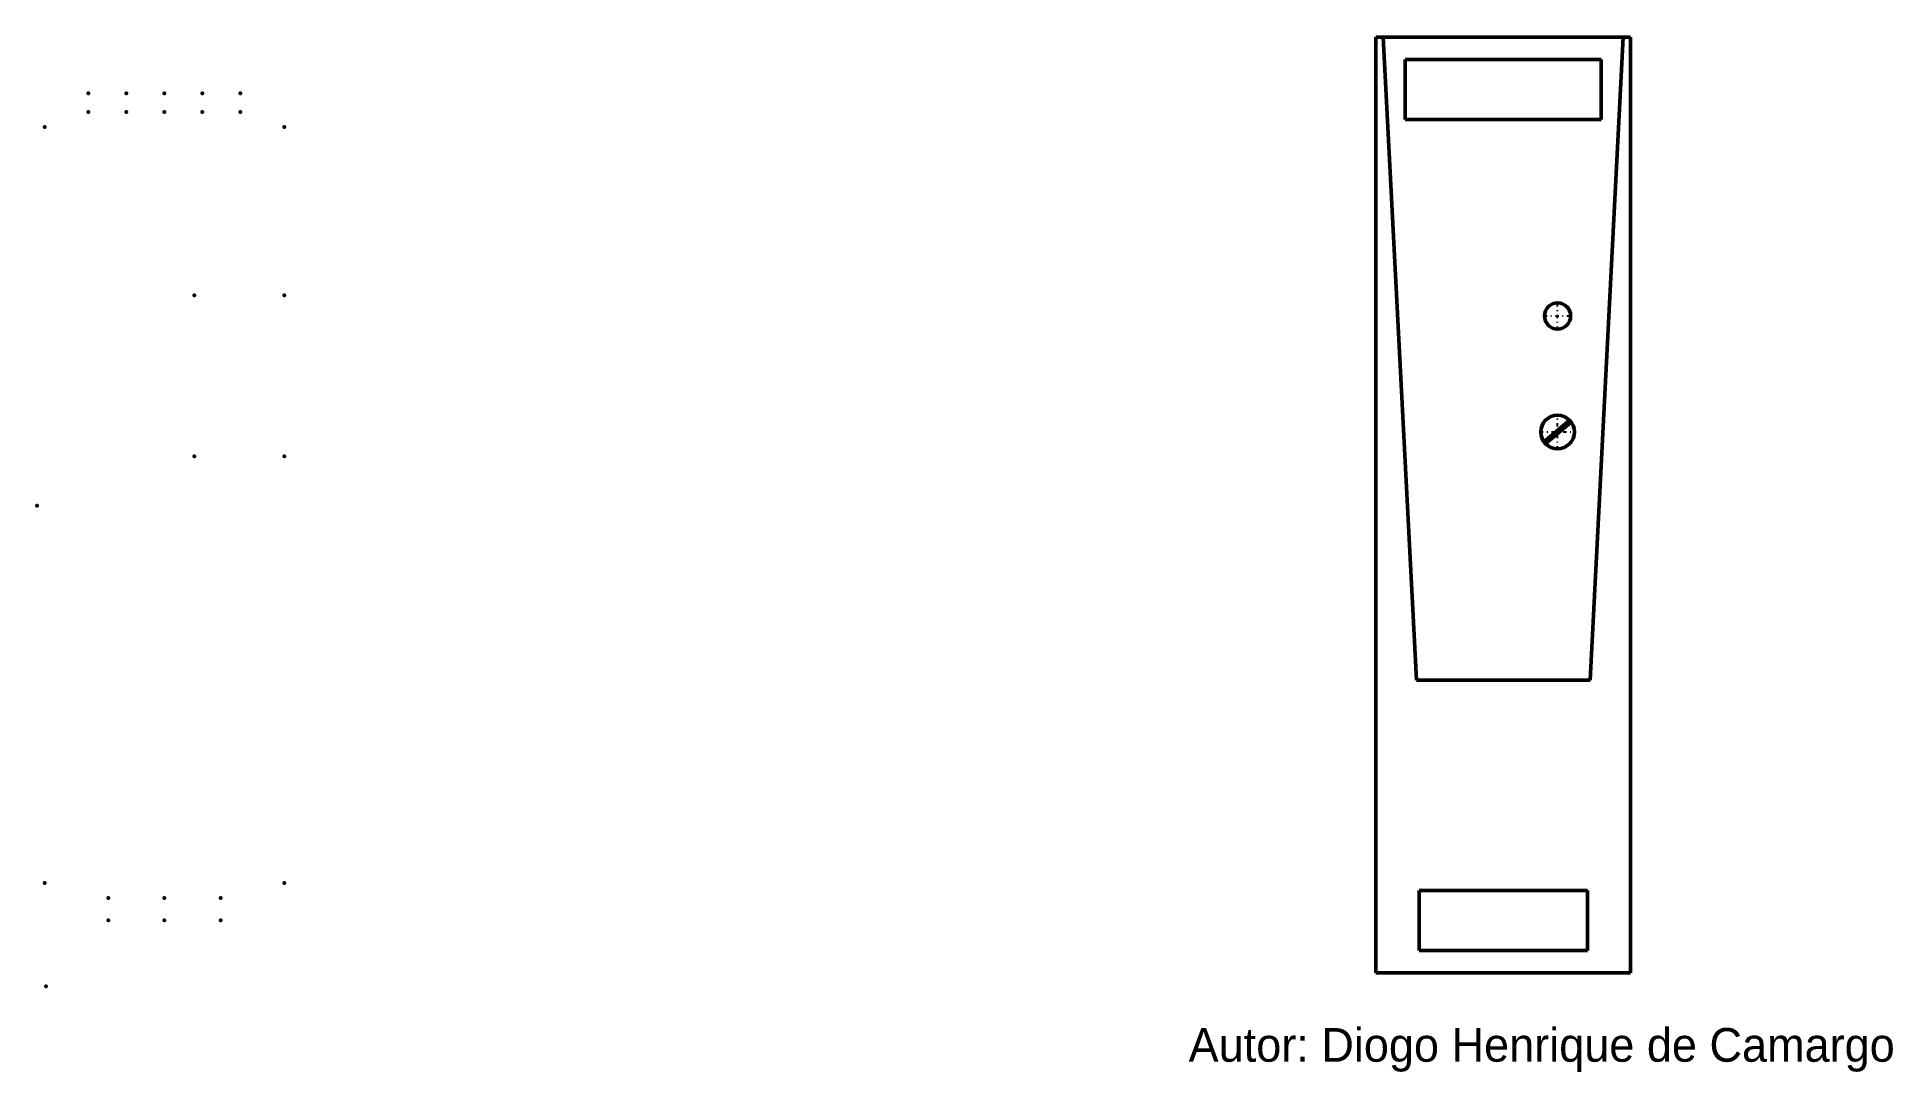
# Model space of a CAD drawing. Header units: millimetres. Extents: x 0 to 248, y -13 to 125.
import ezdxf

# ---------------------------------------------------------------- set-up
doc = ezdxf.new("R2010")
doc.units = ezdxf.units.MM
doc.linetypes.add('Center', pattern=[1.5, 0.45, -0.5, 0.05, -0.5])
for name, color, linetype, lineweight in [('2d ConnectionPoints', 7, 'Continuous', 50), ('AM_0', 7, 'Continuous', 50), ('AM_7', 7, 'Center', 25)]:
    doc.layers.add(name, color=color, linetype=linetype, lineweight=lineweight)

# ---------------------------------------------------------------- blocks, each defined once
blk = doc.blocks.new('4_1469470000_PART5_0_in_1469470000_0')
at = {"layer": 'AM_0'}
for p, q in [((25.87, 73.81), (22.43, 70.92)), ((26.07, 73.58), (22.63, 70.69))]:
    blk.add_line(p, q, dxfattribs=at)
blk = doc.blocks.new('5_1469470000_PART4_0_in_1469470000_0')
at = {"layer": 'AM_0'}
for p, q in [((0, 125), (0, 0)), ((0.97, 125), (0, 125)), ((0.97, 125), (5.4, 39.1)), ((28.6, 39.1), (33.03, 125)), ((34, 125), (33.03, 125)), ((34, 0), (34, 125)), ((5.4, 39.1), (28.6, 39.1)), ((28.25, 11), (5.75, 11)), ((5.75, 11), (5.75, 3)), ((28.25, 11), (28.25, 3)), ((28.25, 3), (5.75, 3)), ((0, 0), (34, 0))]:
    blk.add_line(p, q, dxfattribs=at)
blk = doc.blocks.new('6_1469470000_PART3_0_in_1469470000_0')
at = {"layer": 'AM_0'}
for p, q in [((33.03, 125), (0.97, 125)), ((5.4, 39.1), (0.97, 125)), ((33.03, 125), (28.6, 39.1)), ((30.1, 122), (3.9, 122)), ((3.9, 122), (3.9, 114)), ((30.1, 122), (30.1, 114)), ((30.1, 114), (3.9, 114)), ((5.4, 39.1), (28.6, 39.1))]:
    blk.add_line(p, q, dxfattribs=at)
for centre, radius in [((24.25, 87.75), 1.75), ((24.25, 72.25), 2.25)]:
    blk.add_circle(centre, radius, dxfattribs=at)
at = {"layer": 'AM_7'}
for p, q in [((24.25, 85.91), (24.25, 89.59)), ((22.41, 87.75), (26.09, 87.75)), ((24.25, 69.89), (24.25, 74.61)), ((21.89, 72.25), (26.61, 72.25))]:
    blk.add_line(p, q, dxfattribs=at)
blk = doc.blocks.new('7_1469470000_PART2_0_in_1469470000_0')
at = {"layer": 'AM_0'}
blk.add_circle((24.25, 87.75), 1.75, dxfattribs=at)

msp = doc.modelspace()

# ---------------------------------------------------------------- linework, layer by layer
at = {"layer": '2d ConnectionPoints'}
for p in [(6.84, 117.5), (6.84, 117.5), (11.92, 117.5), (11.92, 117.5), (17, 117.5), (17, 117.5), (22.08, 117.5), (22.08, 117.5), (27.16, 117.5), (27.16, 117.5), (6.84, 115), (11.92, 115), (17, 115), (22.08, 115), (27.16, 115), (1, 113), (1, 113), (33, 113), (33, 113), (21, 90.5), (21, 90.5), (33, 90.5), (33, 90.5), (21, 69), (21, 69), (33, 69), (33, 69), (0, 62.4), (1, 12), (1, 12), (9.5, 10), (17, 10), (24.5, 10), (33, 12), (33, 12), (9.5, 7), (9.5, 7), (17, 7), (17, 7), (24.5, 7), (24.5, 7), (1.18, -1.78)]:
    msp.add_point(p, dxfattribs=at)

# ---------------------------------------------------------------- block references
for name in ['5_1469470000_PART4_0_in_1469470000_0', '6_1469470000_PART3_0_in_1469470000_0', '7_1469470000_PART2_0_in_1469470000_0', '4_1469470000_PART5_0_in_1469470000_0']:
    msp.add_blockref(name, (178.84, 0))

# ---------------------------------------------------------------- texts
at = {"insert": (153.81, -7.37), "char_height": 4.5, "attachment_point": 1}
msp.add_mtext_dynamic_manual_height_columns('{\\fBahnschrift|b0|i0|c0|p34;Autor: Diogo Henrique de Camargo}', width=99.5401, gutter_width=1, heights=[0], dxfattribs=at)

doc.saveas('drawing.dxf')
